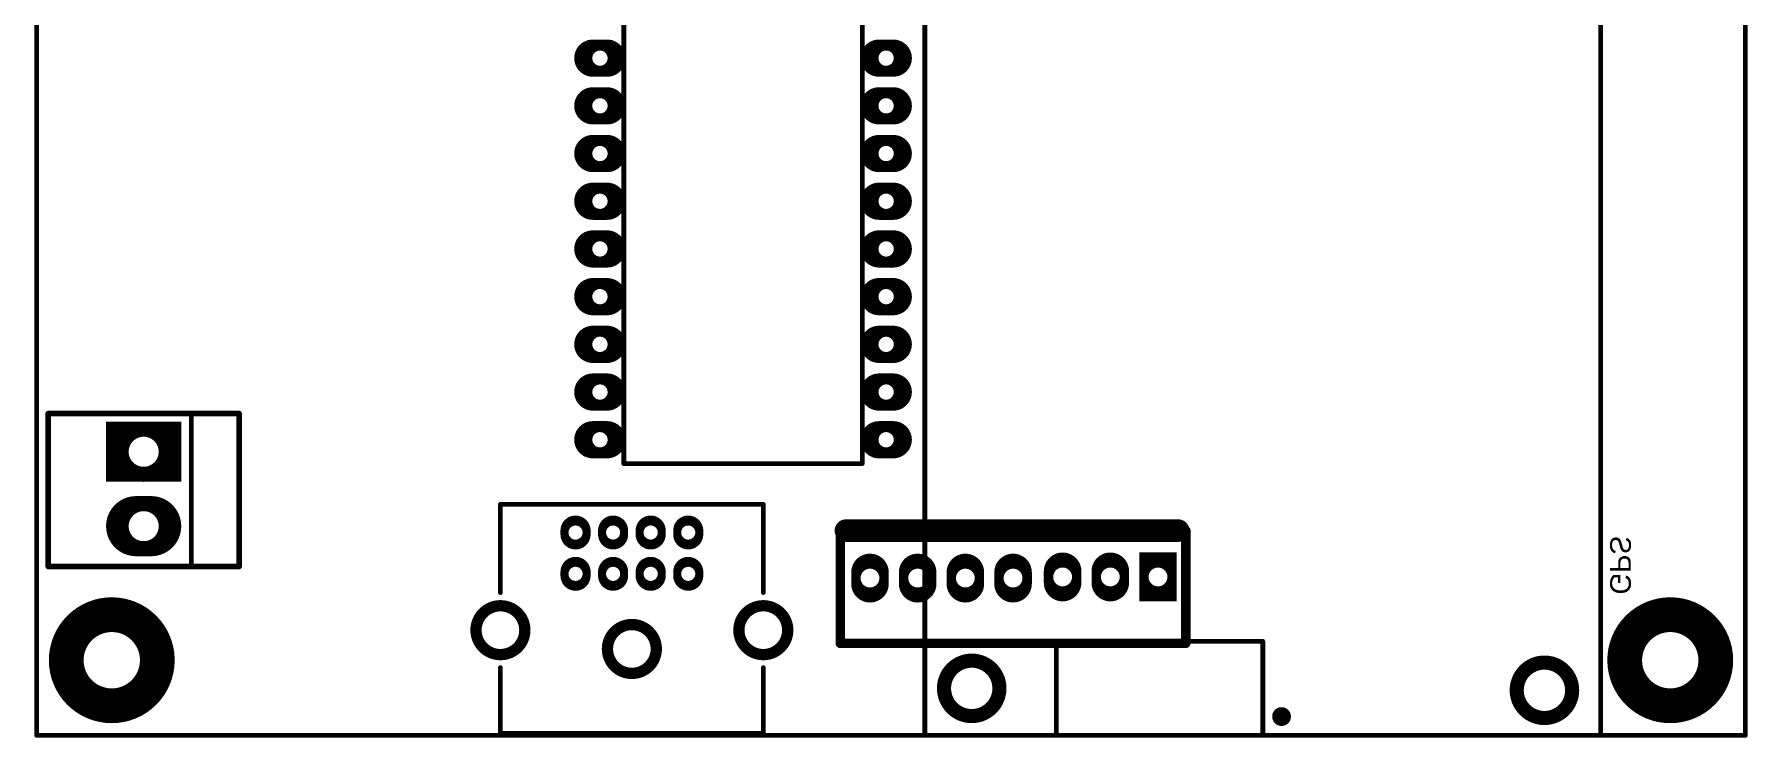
# Model space of a CAD drawing. Extents: x 19.7 to 23.29, y 14.25 to 18.12.
# Drawn here: x 19.696 to 23.288, y 14.255 to 15.73 of the extents above; entities that cross this region are included whole.
import ezdxf

# ---------------------------------------------------------------- set-up
doc = ezdxf.new("R2010")
doc.units = 0
doc.header["$MEASUREMENT"] = 0
for name, color, linetype in [('BOTTOMOVERLAY', 54, 'CONTINUOUS'), ('BOTTOMSOLDER', 6, 'CONTINUOUS'), ('KEEPOUTLAYER', 6, 'CONTINUOUS'), ('MULTILAYER', 9, 'CONTINUOUS'), ('TOPOVERLAY', 2, 'CONTINUOUS'), ('TOPSOLDER', 216, 'CONTINUOUS')]:
    doc.layers.add(name, color=color, linetype=linetype)

msp = doc.modelspace()

# ---------------------------------------------------------------- linework, layer by layer
at = {"layer": 'BOTTOMOVERLAY', "const_width": 0.01}
for points in [[(21.563, 14.2598), (21.563, 16.0709)], [(22.9803, 14.2598), (22.9803, 16.0709)], [(21.8386, 14.4567), (22.2717, 14.4567)], [(21.8386, 14.2598), (21.8386, 14.4567)], [(22.2717, 14.2598), (22.2717, 14.4567)], [(21.563, 14.2598), (22.9803, 14.2598)]]:
    msp.add_lwpolyline(points, dxfattribs=at)
at = {"layer": 'BOTTOMOVERLAY'}
for points, const_width in [([(21.8361, 14.4567, 1), (21.8411, 14.4567, 1)], 0.005), ([(21.8361, 14.4567, 1), (21.8411, 14.4567, 1)], 0.005), ([(22.2692, 14.4567, 1), (22.2742, 14.4567, 1)], 0.005), ([(22.2692, 14.4567, 1), (22.2742, 14.4567, 1)], 0.005), ([(22.3012, 14.2992, 1), (22.3209, 14.2992, 1)], 0.0197), ([(21.5605, 14.2598, 1), (21.5655, 14.2598, 1)], 0.005), ([(21.5605, 14.2598, 1), (21.5655, 14.2598, 1)], 0.005), ([(21.8361, 14.2598, 1), (21.8411, 14.2598, 1)], 0.005), ([(22.2692, 14.2598, 1), (22.2742, 14.2598, 1)], 0.005), ([(22.9778, 14.2598, 1), (22.9828, 14.2598, 1)], 0.005), ([(22.9778, 14.2598, 1), (22.9828, 14.2598, 1)], 0.005)]:
    msp.add_lwpolyline(points, format="xyb", close=True, dxfattribs=dict(at, const_width=const_width))
at = {"layer": 'BOTTOMSOLDER'}
for points, const_width in [([(20.8669, 15.652, -1), (20.8669, 15.707)], 0.023), ([(20.8969, 15.707, -1), (20.8969, 15.652)], 0.023), ([(21.4669, 15.652, -1), (21.4669, 15.707)], 0.023), ([(21.4969, 15.707, -1), (21.4969, 15.652)], 0.023), ([(20.8669, 15.552, -1), (20.8669, 15.607)], 0.023), ([(20.8969, 15.607, -1), (20.8969, 15.552)], 0.023), ([(21.4669, 15.552, -1), (21.4669, 15.607)], 0.023), ([(21.4969, 15.607, -1), (21.4969, 15.552)], 0.023), ([(20.8669, 15.452, -1), (20.8669, 15.507)], 0.023), ([(20.8969, 15.507, -1), (20.8969, 15.452)], 0.023), ([(21.4669, 15.452, -1), (21.4669, 15.507)], 0.023), ([(21.4969, 15.507, -1), (21.4969, 15.452)], 0.023), ([(20.8669, 15.352, -1), (20.8669, 15.407)], 0.023), ([(20.8969, 15.407, -1), (20.8969, 15.352)], 0.023), ([(21.4669, 15.352, -1), (21.4669, 15.407)], 0.023), ([(21.4969, 15.407, -1), (21.4969, 15.352)], 0.023), ([(20.8669, 15.252, -1), (20.8669, 15.307)], 0.023), ([(20.8969, 15.307, -1), (20.8969, 15.252)], 0.023), ([(21.4669, 15.252, -1), (21.4669, 15.307)], 0.023), ([(21.4969, 15.307, -1), (21.4969, 15.252)], 0.023), ([(20.8669, 15.152, -1), (20.8669, 15.207)], 0.023), ([(20.8969, 15.207, -1), (20.8969, 15.152)], 0.023), ([(21.4669, 15.152, -1), (21.4669, 15.207)], 0.023), ([(21.4969, 15.207, -1), (21.4969, 15.152)], 0.023), ([(20.8669, 15.052, -1), (20.8669, 15.107)], 0.023), ([(20.8969, 15.107, -1), (20.8969, 15.052)], 0.023), ([(21.4669, 15.052, -1), (21.4669, 15.107)], 0.023), ([(21.4969, 15.107, -1), (21.4969, 15.052)], 0.023), ([(20.8669, 14.952, -1), (20.8669, 15.007)], 0.023), ([(20.8969, 15.007, -1), (20.8969, 14.952)], 0.023), ([(21.4669, 14.952, -1), (21.4669, 15.007)], 0.023), ([(21.4969, 15.007, -1), (21.4969, 14.952)], 0.023), ([(20.8669, 14.852, -1), (20.8669, 14.907)], 0.023), ([(20.8969, 14.907, -1), (20.8969, 14.852)], 0.023), ([(21.4669, 14.852, -1), (21.4669, 14.907)], 0.023), ([(21.4969, 14.907, -1), (21.4969, 14.852)], 0.023), ([(19.9094, 14.6511, -1), (19.9094, 14.7456)], 0.0316), ([(19.9409, 14.7456, -1), (19.9409, 14.6511)], 0.0316), ([(20.8075, 14.689, -1), (20.8539, 14.689)], 0.0168), ([(20.8863, 14.689, -1), (20.9326, 14.689)], 0.0168), ([(20.965, 14.689, -1), (21.0114, 14.689)], 0.0168), ([(21.0438, 14.689, -1), (21.0901, 14.689)], 0.0168), ([(20.8539, 14.6811, -1), (20.8075, 14.6811)], 0.0168), ([(20.9326, 14.6811, -1), (20.8863, 14.6811)], 0.0168), ([(21.0114, 14.6811, -1), (20.965, 14.6811)], 0.0168), ([(21.0901, 14.6811, -1), (21.0438, 14.6811)], 0.0168), ([(20.8075, 14.6024, -1), (20.8539, 14.6024)], 0.0168), ([(20.8863, 14.6024, -1), (20.9326, 14.6024)], 0.0168), ([(20.965, 14.6024, -1), (21.0114, 14.6024)], 0.0168), ([(21.0438, 14.6024, -1), (21.0901, 14.6024)], 0.0168), ([(21.4185, 14.6013, -1), (21.4776, 14.6013)], 0.0197), ([(21.5185, 14.6013, -1), (21.5776, 14.6013)], 0.0197), ([(21.6185, 14.6013, -1), (21.6776, 14.6013)], 0.0197), ([(21.7185, 14.6013, -1), (21.7776, 14.6013)], 0.0197), ([(21.8224, 14.6037, -1), (21.8815, 14.6037)], 0.0197), ([(21.9224, 14.6037, -1), (21.9815, 14.6037)], 0.0197), ([(20.8539, 14.5945, -1), (20.8075, 14.5945)], 0.0168), ([(20.9326, 14.5945, -1), (20.8863, 14.5945)], 0.0168), ([(21.0114, 14.5945, -1), (20.965, 14.5945)], 0.0168), ([(21.0901, 14.5945, -1), (21.0438, 14.5945)], 0.0168), ([(21.4776, 14.5777, -1), (21.4185, 14.5777)], 0.0197), ([(21.5776, 14.5777, -1), (21.5185, 14.5777)], 0.0197), ([(21.6776, 14.5777, -1), (21.6185, 14.5777)], 0.0197), ([(21.7776, 14.5777, -1), (21.7185, 14.5777)], 0.0197), ([(21.8815, 14.5801, -1), (21.8224, 14.5801)], 0.0197), ([(21.9815, 14.5801, -1), (21.9224, 14.5801)], 0.0197)]:
    msp.add_lwpolyline(points, format="xyb", dxfattribs=dict(at, const_width=const_width))
for points, const_width in [([(20.8544, 15.6795, 1), (20.9094, 15.6795, 1)], 0.023), ([(21.4544, 15.6795, 1), (21.5094, 15.6795, 1)], 0.023), ([(20.8544, 15.5795, 1), (20.9094, 15.5795, 1)], 0.023), ([(21.4544, 15.5795, 1), (21.5094, 15.5795, 1)], 0.023), ([(20.8544, 15.4795, 1), (20.9094, 15.4795, 1)], 0.023), ([(21.4544, 15.4795, 1), (21.5094, 15.4795, 1)], 0.023), ([(20.8544, 15.3795, 1), (20.9094, 15.3795, 1)], 0.023), ([(21.4544, 15.3795, 1), (21.5094, 15.3795, 1)], 0.023), ([(20.8544, 15.2795, 1), (20.9094, 15.2795, 1)], 0.023), ([(21.4544, 15.2795, 1), (21.5094, 15.2795, 1)], 0.023), ([(20.8544, 15.1795, 1), (20.9094, 15.1795, 1)], 0.023), ([(21.4544, 15.1795, 1), (21.5094, 15.1795, 1)], 0.023), ([(20.8544, 15.0795, 1), (20.9094, 15.0795, 1)], 0.023), ([(21.4544, 15.0795, 1), (21.5094, 15.0795, 1)], 0.023), ([(20.8544, 14.9795, 1), (20.9094, 14.9795, 1)], 0.023), ([(21.4544, 14.9795, 1), (21.5094, 14.9795, 1)], 0.023), ([(19.8779, 14.8543, 1), (19.9725, 14.8543, 1)], 0.0316), ([(20.8544, 14.8795, 1), (20.9094, 14.8795, 1)], 0.023), ([(21.4544, 14.8795, 1), (21.5094, 14.8795, 1)], 0.023), ([(19.8779, 14.6983, 1), (19.9725, 14.6983, 1)], 0.0316), ([(20.8075, 14.685, 1), (20.8539, 14.685, 1)], 0.0168), ([(20.8863, 14.685, 1), (20.9326, 14.685, 1)], 0.0168), ([(20.965, 14.685, 1), (21.0114, 14.685, 1)], 0.0168), ([(21.0438, 14.685, 1), (21.0901, 14.685, 1)], 0.0168), ([(20.8075, 14.5984, 1), (20.8539, 14.5984, 1)], 0.0168), ([(20.8863, 14.5984, 1), (20.9326, 14.5984, 1)], 0.0168), ([(20.965, 14.5984, 1), (21.0114, 14.5984, 1)], 0.0168), ([(21.0438, 14.5984, 1), (21.0901, 14.5984, 1)], 0.0168), ([(21.4185, 14.5895, 1), (21.4776, 14.5895, 1)], 0.0197), ([(21.5185, 14.5895, 1), (21.5776, 14.5895, 1)], 0.0197), ([(21.6185, 14.5895, 1), (21.6776, 14.5895, 1)], 0.0197), ([(21.7185, 14.5895, 1), (21.7776, 14.5895, 1)], 0.0197), ([(21.8224, 14.5919, 1), (21.8815, 14.5919, 1)], 0.0197), ([(21.9224, 14.5919, 1), (21.9815, 14.5919, 1)], 0.0197), ([(22.0224, 14.5919, 1), (22.0815, 14.5919, 1)], 0.0197), ([(19.7628, 14.4173, 1), (19.9538, 14.4173, 1)], 0.0729), ([(20.622, 14.4803, 1), (20.7244, 14.4803, 1)], 0.0237), ([(21.1732, 14.4803, 1), (21.2756, 14.4803, 1)], 0.0237), ([(23.0305, 14.4173, 1), (23.2215, 14.4173, 1)], 0.0729), ([(20.8976, 14.4409, 1), (21, 14.4409, 1)], 0.0237), ([(21.6033, 14.3583, 1), (21.7195, 14.3583, 1)], 0.0296), ([(22.8041, 14.3543, 1), (22.9203, 14.3543, 1)], 0.0296)]:
    msp.add_lwpolyline(points, format="xyb", close=True, dxfattribs=dict(at, const_width=const_width))
for points, const_width in [([(20.8669, 15.707), (20.8969, 15.707)], 0.023), ([(21.4669, 15.707), (21.4969, 15.707)], 0.023), ([(20.8669, 15.652), (20.8969, 15.652)], 0.023), ([(21.4669, 15.652), (21.4969, 15.652)], 0.023), ([(20.8669, 15.607), (20.8969, 15.607)], 0.023), ([(21.4669, 15.607), (21.4969, 15.607)], 0.023), ([(20.8669, 15.552), (20.8969, 15.552)], 0.023), ([(21.4669, 15.552), (21.4969, 15.552)], 0.023), ([(20.8669, 15.507), (20.8969, 15.507)], 0.023), ([(21.4669, 15.507), (21.4969, 15.507)], 0.023), ([(20.8669, 15.452), (20.8969, 15.452)], 0.023), ([(21.4669, 15.452), (21.4969, 15.452)], 0.023), ([(20.8669, 15.407), (20.8969, 15.407)], 0.023), ([(21.4669, 15.407), (21.4969, 15.407)], 0.023), ([(20.8669, 15.352), (20.8969, 15.352)], 0.023), ([(21.4669, 15.352), (21.4969, 15.352)], 0.023), ([(20.8669, 15.307), (20.8969, 15.307)], 0.023), ([(21.4669, 15.307), (21.4969, 15.307)], 0.023), ([(20.8669, 15.252), (20.8969, 15.252)], 0.023), ([(21.4669, 15.252), (21.4969, 15.252)], 0.023), ([(20.8669, 15.207), (20.8969, 15.207)], 0.023), ([(21.4669, 15.207), (21.4969, 15.207)], 0.023), ([(20.8669, 15.152), (20.8969, 15.152)], 0.023), ([(21.4669, 15.152), (21.4969, 15.152)], 0.023), ([(20.8669, 15.107), (20.8969, 15.107)], 0.023), ([(21.4669, 15.107), (21.4969, 15.107)], 0.023), ([(20.8669, 15.052), (20.8969, 15.052)], 0.023), ([(21.4669, 15.052), (21.4969, 15.052)], 0.023), ([(20.8669, 15.007), (20.8969, 15.007)], 0.023), ([(21.4669, 15.007), (21.4969, 15.007)], 0.023), ([(20.8669, 14.952), (20.8969, 14.952)], 0.023), ([(21.4669, 14.952), (21.4969, 14.952)], 0.023), ([(20.004, 14.9016), (19.8464, 14.9016)], 0.0316), ([(19.87, 14.9174), (19.87, 14.7913)], 0.0473), ([(19.9803, 14.9174), (19.9803, 14.7913)], 0.0473), ([(20.8669, 14.907), (20.8969, 14.907)], 0.023), ([(21.4669, 14.907), (21.4969, 14.907)], 0.023), ([(20.8669, 14.852), (20.8969, 14.852)], 0.023), ([(21.4669, 14.852), (21.4969, 14.852)], 0.023), ([(20.004, 14.8071), (19.8464, 14.8071)], 0.0316), ([(19.9094, 14.7456), (19.9409, 14.7456)], 0.0316), ([(20.8075, 14.6811), (20.8075, 14.689)], 0.0168), ([(20.8539, 14.6811), (20.8539, 14.689)], 0.0168), ([(20.8863, 14.6811), (20.8863, 14.689)], 0.0168), ([(20.9326, 14.6811), (20.9326, 14.689)], 0.0168), ([(20.965, 14.6811), (20.965, 14.689)], 0.0168), ([(21.0114, 14.6811), (21.0114, 14.689)], 0.0168), ([(21.0438, 14.6811), (21.0438, 14.689)], 0.0168), ([(21.0901, 14.6811), (21.0901, 14.689)], 0.0168), ([(19.9094, 14.6511), (19.9409, 14.6511)], 0.0316), ([(22.0125, 14.6274), (22.0914, 14.6274)], 0.0316), ([(22.0224, 14.6432), (22.0224, 14.5407)], 0.0197), ([(22.0815, 14.6432), (22.0815, 14.5407)], 0.0197), ([(20.8075, 14.5945), (20.8075, 14.6024)], 0.0168), ([(20.8539, 14.5945), (20.8539, 14.6024)], 0.0168), ([(20.8863, 14.5945), (20.8863, 14.6024)], 0.0168), ([(20.9326, 14.5945), (20.9326, 14.6024)], 0.0168), ([(20.965, 14.5945), (20.965, 14.6024)], 0.0168), ([(21.0114, 14.5945), (21.0114, 14.6024)], 0.0168), ([(21.0438, 14.5945), (21.0438, 14.6024)], 0.0168), ([(21.0901, 14.5945), (21.0901, 14.6024)], 0.0168), ([(21.4185, 14.5777), (21.4185, 14.6013)], 0.0197), ([(21.4776, 14.5777), (21.4776, 14.6013)], 0.0197), ([(21.5185, 14.5777), (21.5185, 14.6013)], 0.0197), ([(21.5776, 14.5777), (21.5776, 14.6013)], 0.0197), ([(21.6185, 14.5777), (21.6185, 14.6013)], 0.0197), ([(21.6776, 14.5777), (21.6776, 14.6013)], 0.0197), ([(21.7185, 14.5777), (21.7185, 14.6013)], 0.0197), ([(21.7776, 14.5777), (21.7776, 14.6013)], 0.0197), ([(21.8224, 14.5801), (21.8224, 14.6037)], 0.0197), ([(21.8815, 14.5801), (21.8815, 14.6037)], 0.0197), ([(21.9224, 14.5801), (21.9224, 14.6037)], 0.0197), ([(21.9815, 14.5801), (21.9815, 14.6037)], 0.0197), ([(22.0125, 14.5565), (22.0914, 14.5565)], 0.0316)]:
    msp.add_lwpolyline(points, dxfattribs=dict(at, const_width=const_width))
at = {"layer": 'KEEPOUTLAYER', "const_width": 0.01}
for points in [[(19.7008, 14.2598), (19.7008, 18.1181)], [(23.2835, 14.2598), (23.2835, 18.1181)], [(19.7008, 14.2598), (23.2835, 14.2598)]]:
    msp.add_lwpolyline(points, dxfattribs=at)
at = {"layer": 'KEEPOUTLAYER', "const_width": 0.005}
for points in [[(19.6983, 14.2598, 1), (19.7033, 14.2598, 1)], [(19.6983, 14.2598, 1), (19.7033, 14.2598, 1)], [(23.281, 14.2598, 1), (23.286, 14.2598, 1)], [(23.281, 14.2598, 1), (23.286, 14.2598, 1)]]:
    msp.add_lwpolyline(points, format="xyb", close=True, dxfattribs=at)
at = {"layer": 'MULTILAYER'}
for points, const_width in [([(20.8669, 15.654, -1), (20.8669, 15.705)], 0.019), ([(20.8969, 15.705, -1), (20.8969, 15.654)], 0.019), ([(21.4669, 15.654, -1), (21.4669, 15.705)], 0.019), ([(21.4969, 15.705, -1), (21.4969, 15.654)], 0.019), ([(20.8669, 15.554, -1), (20.8669, 15.605)], 0.019), ([(20.8969, 15.605, -1), (20.8969, 15.554)], 0.019), ([(21.4669, 15.554, -1), (21.4669, 15.605)], 0.019), ([(21.4969, 15.605, -1), (21.4969, 15.554)], 0.019), ([(20.8669, 15.454, -1), (20.8669, 15.505)], 0.019), ([(20.8969, 15.505, -1), (20.8969, 15.454)], 0.019), ([(21.4669, 15.454, -1), (21.4669, 15.505)], 0.019), ([(21.4969, 15.505, -1), (21.4969, 15.454)], 0.019), ([(20.8669, 15.354, -1), (20.8669, 15.405)], 0.019), ([(20.8969, 15.405, -1), (20.8969, 15.354)], 0.019), ([(21.4669, 15.354, -1), (21.4669, 15.405)], 0.019), ([(21.4969, 15.405, -1), (21.4969, 15.354)], 0.019), ([(20.8669, 15.254, -1), (20.8669, 15.305)], 0.019), ([(20.8969, 15.305, -1), (20.8969, 15.254)], 0.019), ([(21.4669, 15.254, -1), (21.4669, 15.305)], 0.019), ([(21.4969, 15.305, -1), (21.4969, 15.254)], 0.019), ([(20.8669, 15.154, -1), (20.8669, 15.205)], 0.019), ([(20.8969, 15.205, -1), (20.8969, 15.154)], 0.019), ([(21.4669, 15.154, -1), (21.4669, 15.205)], 0.019), ([(21.4969, 15.205, -1), (21.4969, 15.154)], 0.019), ([(20.8669, 15.054, -1), (20.8669, 15.105)], 0.019), ([(20.8969, 15.105, -1), (20.8969, 15.054)], 0.019), ([(21.4669, 15.054, -1), (21.4669, 15.105)], 0.019), ([(21.4969, 15.105, -1), (21.4969, 15.054)], 0.019), ([(20.8669, 14.954, -1), (20.8669, 15.005)], 0.019), ([(20.8969, 15.005, -1), (20.8969, 14.954)], 0.019), ([(21.4669, 14.954, -1), (21.4669, 15.005)], 0.019), ([(21.4969, 15.005, -1), (21.4969, 14.954)], 0.019), ([(20.8669, 14.854, -1), (20.8669, 14.905)], 0.019), ([(20.8969, 14.905, -1), (20.8969, 14.854)], 0.019), ([(21.4669, 14.854, -1), (21.4669, 14.905)], 0.019), ([(21.4969, 14.905, -1), (21.4969, 14.854)], 0.019), ([(19.9094, 14.6531, -1), (19.9094, 14.7436)], 0.0276), ([(19.9409, 14.7436, -1), (19.9409, 14.6531)], 0.0276), ([(20.8095, 14.689, -1), (20.8519, 14.689)], 0.0128), ([(20.8883, 14.689, -1), (20.9306, 14.689)], 0.0128), ([(20.967, 14.689, -1), (21.0094, 14.689)], 0.0128), ([(21.0458, 14.689, -1), (21.0881, 14.689)], 0.0128), ([(20.8519, 14.6811, -1), (20.8095, 14.6811)], 0.0128), ([(20.9306, 14.6811, -1), (20.8883, 14.6811)], 0.0128), ([(21.0094, 14.6811, -1), (20.967, 14.6811)], 0.0128), ([(21.0881, 14.6811, -1), (21.0458, 14.6811)], 0.0128), ([(20.8095, 14.6024, -1), (20.8519, 14.6024)], 0.0128), ([(20.8883, 14.6024, -1), (20.9306, 14.6024)], 0.0128), ([(20.967, 14.6024, -1), (21.0094, 14.6024)], 0.0128), ([(21.0458, 14.6024, -1), (21.0881, 14.6024)], 0.0128), ([(21.4205, 14.6013, -1), (21.4756, 14.6013)], 0.0157), ([(21.5205, 14.6013, -1), (21.5756, 14.6013)], 0.0157), ([(21.6205, 14.6013, -1), (21.6756, 14.6013)], 0.0157), ([(21.7205, 14.6013, -1), (21.7756, 14.6013)], 0.0157), ([(21.8244, 14.6037, -1), (21.8795, 14.6037)], 0.0157), ([(21.9244, 14.6037, -1), (21.9795, 14.6037)], 0.0157), ([(20.8519, 14.5945, -1), (20.8095, 14.5945)], 0.0128), ([(20.9306, 14.5945, -1), (20.8883, 14.5945)], 0.0128), ([(21.0094, 14.5945, -1), (20.967, 14.5945)], 0.0128), ([(21.0881, 14.5945, -1), (21.0458, 14.5945)], 0.0128), ([(21.8795, 14.5801, -1), (21.8244, 14.5801)], 0.0157), ([(21.9795, 14.5801, -1), (21.9244, 14.5801)], 0.0157), ([(21.4756, 14.5777, -1), (21.4205, 14.5777)], 0.0157), ([(21.5756, 14.5777, -1), (21.5205, 14.5777)], 0.0157), ([(21.6756, 14.5777, -1), (21.6205, 14.5777)], 0.0157), ([(21.7756, 14.5777, -1), (21.7205, 14.5777)], 0.0157)]:
    msp.add_lwpolyline(points, format="xyb", dxfattribs=dict(at, const_width=const_width))
for points, const_width in [([(20.8564, 15.6795, 1), (20.9074, 15.6795, 1)], 0.019), ([(21.4564, 15.6795, 1), (21.5074, 15.6795, 1)], 0.019), ([(20.8564, 15.5795, 1), (20.9074, 15.5795, 1)], 0.019), ([(21.4564, 15.5795, 1), (21.5074, 15.5795, 1)], 0.019), ([(20.8564, 15.4795, 1), (20.9074, 15.4795, 1)], 0.019), ([(21.4564, 15.4795, 1), (21.5074, 15.4795, 1)], 0.019), ([(20.8564, 15.3795, 1), (20.9074, 15.3795, 1)], 0.019), ([(21.4564, 15.3795, 1), (21.5074, 15.3795, 1)], 0.019), ([(20.8564, 15.2795, 1), (20.9074, 15.2795, 1)], 0.019), ([(21.4564, 15.2795, 1), (21.5074, 15.2795, 1)], 0.019), ([(20.8564, 15.1795, 1), (20.9074, 15.1795, 1)], 0.019), ([(21.4564, 15.1795, 1), (21.5074, 15.1795, 1)], 0.019), ([(20.8564, 15.0795, 1), (20.9074, 15.0795, 1)], 0.019), ([(21.4564, 15.0795, 1), (21.5074, 15.0795, 1)], 0.019), ([(20.8564, 14.9795, 1), (20.9074, 14.9795, 1)], 0.019), ([(21.4564, 14.9795, 1), (21.5074, 14.9795, 1)], 0.019), ([(19.8799, 14.8543, 1), (19.9705, 14.8543, 1)], 0.0276), ([(20.8564, 14.8795, 1), (20.9074, 14.8795, 1)], 0.019), ([(21.4564, 14.8795, 1), (21.5074, 14.8795, 1)], 0.019), ([(19.8799, 14.6983, 1), (19.9705, 14.6983, 1)], 0.0276), ([(20.8095, 14.685, 1), (20.8519, 14.685, 1)], 0.0128), ([(20.8883, 14.685, 1), (20.9306, 14.685, 1)], 0.0128), ([(20.967, 14.685, 1), (21.0094, 14.685, 1)], 0.0128), ([(21.0458, 14.685, 1), (21.0881, 14.685, 1)], 0.0128), ([(20.8095, 14.5984, 1), (20.8519, 14.5984, 1)], 0.0128), ([(20.8883, 14.5984, 1), (20.9306, 14.5984, 1)], 0.0128), ([(20.967, 14.5984, 1), (21.0094, 14.5984, 1)], 0.0128), ([(21.0458, 14.5984, 1), (21.0881, 14.5984, 1)], 0.0128), ([(21.4205, 14.5895, 1), (21.4756, 14.5895, 1)], 0.0157), ([(21.5205, 14.5895, 1), (21.5756, 14.5895, 1)], 0.0157), ([(21.6205, 14.5895, 1), (21.6756, 14.5895, 1)], 0.0157), ([(21.7205, 14.5895, 1), (21.7756, 14.5895, 1)], 0.0157), ([(21.8244, 14.5919, 1), (21.8795, 14.5919, 1)], 0.0157), ([(21.9244, 14.5919, 1), (21.9795, 14.5919, 1)], 0.0157), ([(22.0244, 14.5919, 1), (22.0795, 14.5919, 1)], 0.0157), ([(19.7648, 14.4173, 1), (19.9518, 14.4173, 1)], 0.0689), ([(20.624, 14.4803, 1), (20.7224, 14.4803, 1)], 0.0197), ([(21.1752, 14.4803, 1), (21.2736, 14.4803, 1)], 0.0197), ([(23.0325, 14.4173, 1), (23.2195, 14.4173, 1)], 0.0689), ([(20.8996, 14.4409, 1), (20.998, 14.4409, 1)], 0.0197), ([(21.6053, 14.3583, 1), (21.7175, 14.3583, 1)], 0.0256), ([(22.8061, 14.3543, 1), (22.9183, 14.3543, 1)], 0.0256)]:
    msp.add_lwpolyline(points, format="xyb", close=True, dxfattribs=dict(at, const_width=const_width))
for points, const_width in [([(20.8669, 15.705), (20.8969, 15.705)], 0.019), ([(21.4669, 15.705), (21.4969, 15.705)], 0.019), ([(20.8669, 15.654), (20.8969, 15.654)], 0.019), ([(21.4669, 15.654), (21.4969, 15.654)], 0.019), ([(20.8669, 15.605), (20.8969, 15.605)], 0.019), ([(21.4669, 15.605), (21.4969, 15.605)], 0.019), ([(20.8669, 15.554), (20.8969, 15.554)], 0.019), ([(21.4669, 15.554), (21.4969, 15.554)], 0.019), ([(20.8669, 15.505), (20.8969, 15.505)], 0.019), ([(21.4669, 15.505), (21.4969, 15.505)], 0.019), ([(20.8669, 15.454), (20.8969, 15.454)], 0.019), ([(21.4669, 15.454), (21.4969, 15.454)], 0.019), ([(20.8669, 15.405), (20.8969, 15.405)], 0.019), ([(21.4669, 15.405), (21.4969, 15.405)], 0.019), ([(20.8669, 15.354), (20.8969, 15.354)], 0.019), ([(21.4669, 15.354), (21.4969, 15.354)], 0.019), ([(20.8669, 15.305), (20.8969, 15.305)], 0.019), ([(21.4669, 15.305), (21.4969, 15.305)], 0.019), ([(20.8669, 15.254), (20.8969, 15.254)], 0.019), ([(21.4669, 15.254), (21.4969, 15.254)], 0.019), ([(20.8669, 15.205), (20.8969, 15.205)], 0.019), ([(21.4669, 15.205), (21.4969, 15.205)], 0.019), ([(20.8669, 15.154), (20.8969, 15.154)], 0.019), ([(21.4669, 15.154), (21.4969, 15.154)], 0.019), ([(20.8669, 15.105), (20.8969, 15.105)], 0.019), ([(21.4669, 15.105), (21.4969, 15.105)], 0.019), ([(20.8669, 15.054), (20.8969, 15.054)], 0.019), ([(21.4669, 15.054), (21.4969, 15.054)], 0.019), ([(20.8669, 15.005), (20.8969, 15.005)], 0.019), ([(21.4669, 15.005), (21.4969, 15.005)], 0.019), ([(20.8669, 14.954), (20.8969, 14.954)], 0.019), ([(21.4669, 14.954), (21.4969, 14.954)], 0.019), ([(20, 14.8996), (19.8504, 14.8996)], 0.0276), ([(19.872, 14.9134), (19.872, 14.7953)], 0.0433), ([(19.9783, 14.9134), (19.9783, 14.7953)], 0.0433), ([(20.8669, 14.905), (20.8969, 14.905)], 0.019), ([(21.4669, 14.905), (21.4969, 14.905)], 0.019), ([(20.8669, 14.854), (20.8969, 14.854)], 0.019), ([(21.4669, 14.854), (21.4969, 14.854)], 0.019), ([(20, 14.8091), (19.8504, 14.8091)], 0.0276), ([(19.9094, 14.7436), (19.9409, 14.7436)], 0.0276), ([(20.8095, 14.6811), (20.8095, 14.689)], 0.0128), ([(20.8519, 14.6811), (20.8519, 14.689)], 0.0128), ([(20.8883, 14.6811), (20.8883, 14.689)], 0.0128), ([(20.9306, 14.6811), (20.9306, 14.689)], 0.0128), ([(20.967, 14.6811), (20.967, 14.689)], 0.0128), ([(21.0094, 14.6811), (21.0094, 14.689)], 0.0128), ([(21.0458, 14.6811), (21.0458, 14.689)], 0.0128), ([(21.0881, 14.6811), (21.0881, 14.689)], 0.0128), ([(19.9094, 14.6531), (19.9409, 14.6531)], 0.0276), ([(22.0165, 14.6254), (22.0874, 14.6254)], 0.0276), ([(22.0244, 14.6392), (22.0244, 14.5447)], 0.0157), ([(22.0795, 14.6392), (22.0795, 14.5447)], 0.0157), ([(20.8095, 14.5945), (20.8095, 14.6024)], 0.0128), ([(20.8519, 14.5945), (20.8519, 14.6024)], 0.0128), ([(20.8883, 14.5945), (20.8883, 14.6024)], 0.0128), ([(20.9306, 14.5945), (20.9306, 14.6024)], 0.0128), ([(20.967, 14.5945), (20.967, 14.6024)], 0.0128), ([(21.0094, 14.5945), (21.0094, 14.6024)], 0.0128), ([(21.0458, 14.5945), (21.0458, 14.6024)], 0.0128), ([(21.0881, 14.5945), (21.0881, 14.6024)], 0.0128), ([(21.4205, 14.5777), (21.4205, 14.6013)], 0.0157), ([(21.4756, 14.5777), (21.4756, 14.6013)], 0.0157), ([(21.5205, 14.5777), (21.5205, 14.6013)], 0.0157), ([(21.5756, 14.5777), (21.5756, 14.6013)], 0.0157), ([(21.6205, 14.5777), (21.6205, 14.6013)], 0.0157), ([(21.6756, 14.5777), (21.6756, 14.6013)], 0.0157), ([(21.7205, 14.5777), (21.7205, 14.6013)], 0.0157), ([(21.7756, 14.5777), (21.7756, 14.6013)], 0.0157), ([(21.8244, 14.5801), (21.8244, 14.6037)], 0.0157), ([(21.8795, 14.5801), (21.8795, 14.6037)], 0.0157), ([(21.9244, 14.5801), (21.9244, 14.6037)], 0.0157), ([(21.9795, 14.5801), (21.9795, 14.6037)], 0.0157), ([(22.0165, 14.5585), (22.0874, 14.5585)], 0.0276)]:
    msp.add_lwpolyline(points, dxfattribs=dict(at, const_width=const_width))
at = {"layer": 'TOPOVERLAY'}
for points, const_width in [([(20.9319, 14.8295), (20.9319, 16.8295)], 0.01), ([(21.4319, 14.8295), (21.4319, 16.8295)], 0.01), ([(19.7252, 14.6139), (19.7252, 14.9343)], 0.012), ([(19.7252, 14.9343), (20.1252, 14.9343)], 0.012), ([(20.0252, 14.6139), (20.0252, 14.9343)], 0.01), ([(20.1252, 14.6139), (20.1252, 14.9343)], 0.012), ([(20.9319, 14.8295), (21.4319, 14.8295)], 0.01), ([(20.6732, 14.5591), (20.6732, 14.7441)], 0.01), ([(20.6732, 14.7441), (20.7559, 14.7441)], 0.01), ([(20.7126, 14.7441), (21.2244, 14.7441)], 0.01), ([(21.2244, 14.5591), (21.2244, 14.7441)], 0.01), ([(21.3976, 14.689), (22.0945, 14.689)], 0.0472), ([(21.3858, 14.4528), (21.3858, 14.6895)], 0.02), ([(22.1102, 14.4528), (22.1102, 14.689)], 0.02), ([(19.7252, 14.6139), (20.1252, 14.6139)], 0.012), ([(21.3858, 14.4528), (22.1102, 14.4528)], 0.02), ([(20.6732, 14.2638), (20.6732, 14.4016)], 0.01), ([(21.2244, 14.2638), (21.2244, 14.4016)], 0.01), ([(20.6732, 14.2638), (21.2244, 14.2638)], 0.01)]:
    msp.add_lwpolyline(points, dxfattribs=dict(at, const_width=const_width))
for points, const_width in [([(19.7222, 14.9343, 1), (19.7282, 14.9343, 1)], 0.006), ([(19.7222, 14.9343, 1), (19.7282, 14.9343, 1)], 0.006), ([(20.0227, 14.9343, 1), (20.0277, 14.9343, 1)], 0.005), ([(20.1222, 14.9343, 1), (20.1282, 14.9343, 1)], 0.006), ([(20.1222, 14.9343, 1), (20.1282, 14.9343, 1)], 0.006), ([(20.9294, 14.8295, 1), (20.9344, 14.8295, 1)], 0.005), ([(20.9294, 14.8295, 1), (20.9344, 14.8295, 1)], 0.005), ([(21.4294, 14.8295, 1), (21.4344, 14.8295, 1)], 0.005), ([(21.4294, 14.8295, 1), (21.4344, 14.8295, 1)], 0.005), ([(20.6707, 14.7441, 1), (20.6757, 14.7441, 1)], 0.005), ([(20.6707, 14.7441, 1), (20.6757, 14.7441, 1)], 0.005), ([(20.7101, 14.7441, 1), (20.7151, 14.7441, 1)], 0.005), ([(20.7534, 14.7441, 1), (20.7584, 14.7441, 1)], 0.005), ([(21.2219, 14.7441, 1), (21.2269, 14.7441, 1)], 0.005), ([(21.2219, 14.7441, 1), (21.2269, 14.7441, 1)], 0.005), ([(21.3858, 14.689, 1), (21.4094, 14.689, 1)], 0.0236), ([(21.3808, 14.6895, 1), (21.3908, 14.6895, 1)], 0.01), ([(22.0827, 14.689, 1), (22.1063, 14.689, 1)], 0.0236), ([(22.1052, 14.689, 1), (22.1152, 14.689, 1)], 0.01), ([(19.7222, 14.6139, 1), (19.7282, 14.6139, 1)], 0.006), ([(19.7222, 14.6139, 1), (19.7282, 14.6139, 1)], 0.006), ([(20.0227, 14.6139, 1), (20.0277, 14.6139, 1)], 0.005), ([(20.1222, 14.6139, 1), (20.1282, 14.6139, 1)], 0.006), ([(20.1222, 14.6139, 1), (20.1282, 14.6139, 1)], 0.006), ([(20.6707, 14.5591, 1), (20.6757, 14.5591, 1)], 0.005), ([(21.2219, 14.5591, 1), (21.2269, 14.5591, 1)], 0.005), ([(21.3808, 14.4528, 1), (21.3908, 14.4528, 1)], 0.01), ([(21.3808, 14.4528, 1), (21.3908, 14.4528, 1)], 0.01), ([(22.1052, 14.4528, 1), (22.1152, 14.4528, 1)], 0.01), ([(22.1052, 14.4528, 1), (22.1152, 14.4528, 1)], 0.01), ([(20.6707, 14.4016, 1), (20.6757, 14.4016, 1)], 0.005), ([(21.2219, 14.4016, 1), (21.2269, 14.4016, 1)], 0.005), ([(20.6707, 14.2638, 1), (20.6757, 14.2638, 1)], 0.005), ([(20.6707, 14.2638, 1), (20.6757, 14.2638, 1)], 0.005), ([(21.2219, 14.2638, 1), (21.2269, 14.2638, 1)], 0.005), ([(21.2219, 14.2638, 1), (21.2269, 14.2638, 1)], 0.005)]:
    msp.add_lwpolyline(points, format="xyb", close=True, dxfattribs=dict(at, const_width=const_width))
at = {"layer": 'TOPSOLDER'}
for points, const_width in [([(20.8669, 15.652, -1), (20.8669, 15.707)], 0.023), ([(20.8969, 15.707, -1), (20.8969, 15.652)], 0.023), ([(21.4669, 15.652, -1), (21.4669, 15.707)], 0.023), ([(21.4969, 15.707, -1), (21.4969, 15.652)], 0.023), ([(20.8669, 15.552, -1), (20.8669, 15.607)], 0.023), ([(20.8969, 15.607, -1), (20.8969, 15.552)], 0.023), ([(21.4669, 15.552, -1), (21.4669, 15.607)], 0.023), ([(21.4969, 15.607, -1), (21.4969, 15.552)], 0.023), ([(20.8669, 15.452, -1), (20.8669, 15.507)], 0.023), ([(20.8969, 15.507, -1), (20.8969, 15.452)], 0.023), ([(21.4669, 15.452, -1), (21.4669, 15.507)], 0.023), ([(21.4969, 15.507, -1), (21.4969, 15.452)], 0.023), ([(20.8669, 15.352, -1), (20.8669, 15.407)], 0.023), ([(20.8969, 15.407, -1), (20.8969, 15.352)], 0.023), ([(21.4669, 15.352, -1), (21.4669, 15.407)], 0.023), ([(21.4969, 15.407, -1), (21.4969, 15.352)], 0.023), ([(20.8669, 15.252, -1), (20.8669, 15.307)], 0.023), ([(20.8969, 15.307, -1), (20.8969, 15.252)], 0.023), ([(21.4669, 15.252, -1), (21.4669, 15.307)], 0.023), ([(21.4969, 15.307, -1), (21.4969, 15.252)], 0.023), ([(20.8669, 15.152, -1), (20.8669, 15.207)], 0.023), ([(20.8969, 15.207, -1), (20.8969, 15.152)], 0.023), ([(21.4669, 15.152, -1), (21.4669, 15.207)], 0.023), ([(21.4969, 15.207, -1), (21.4969, 15.152)], 0.023), ([(20.8669, 15.052, -1), (20.8669, 15.107)], 0.023), ([(20.8969, 15.107, -1), (20.8969, 15.052)], 0.023), ([(21.4669, 15.052, -1), (21.4669, 15.107)], 0.023), ([(21.4969, 15.107, -1), (21.4969, 15.052)], 0.023), ([(20.8669, 14.952, -1), (20.8669, 15.007)], 0.023), ([(20.8969, 15.007, -1), (20.8969, 14.952)], 0.023), ([(21.4669, 14.952, -1), (21.4669, 15.007)], 0.023), ([(21.4969, 15.007, -1), (21.4969, 14.952)], 0.023), ([(20.8669, 14.852, -1), (20.8669, 14.907)], 0.023), ([(20.8969, 14.907, -1), (20.8969, 14.852)], 0.023), ([(21.4669, 14.852, -1), (21.4669, 14.907)], 0.023), ([(21.4969, 14.907, -1), (21.4969, 14.852)], 0.023), ([(19.9094, 14.6511, -1), (19.9094, 14.7456)], 0.0316), ([(19.9409, 14.7456, -1), (19.9409, 14.6511)], 0.0316), ([(20.8075, 14.689, -1), (20.8539, 14.689)], 0.0168), ([(20.8863, 14.689, -1), (20.9326, 14.689)], 0.0168), ([(20.965, 14.689, -1), (21.0114, 14.689)], 0.0168), ([(21.0438, 14.689, -1), (21.0901, 14.689)], 0.0168), ([(20.8539, 14.6811, -1), (20.8075, 14.6811)], 0.0168), ([(20.9326, 14.6811, -1), (20.8863, 14.6811)], 0.0168), ([(21.0114, 14.6811, -1), (20.965, 14.6811)], 0.0168), ([(21.0901, 14.6811, -1), (21.0438, 14.6811)], 0.0168), ([(20.8075, 14.6024, -1), (20.8539, 14.6024)], 0.0168), ([(20.8863, 14.6024, -1), (20.9326, 14.6024)], 0.0168), ([(20.965, 14.6024, -1), (21.0114, 14.6024)], 0.0168), ([(21.0438, 14.6024, -1), (21.0901, 14.6024)], 0.0168), ([(21.4185, 14.6013, -1), (21.4776, 14.6013)], 0.0197), ([(21.5185, 14.6013, -1), (21.5776, 14.6013)], 0.0197), ([(21.6185, 14.6013, -1), (21.6776, 14.6013)], 0.0197), ([(21.7185, 14.6013, -1), (21.7776, 14.6013)], 0.0197), ([(21.8224, 14.6037, -1), (21.8815, 14.6037)], 0.0197), ([(21.9224, 14.6037, -1), (21.9815, 14.6037)], 0.0197), ([(20.8539, 14.5945, -1), (20.8075, 14.5945)], 0.0168), ([(20.9326, 14.5945, -1), (20.8863, 14.5945)], 0.0168), ([(21.0114, 14.5945, -1), (20.965, 14.5945)], 0.0168), ([(21.0901, 14.5945, -1), (21.0438, 14.5945)], 0.0168), ([(21.4776, 14.5777, -1), (21.4185, 14.5777)], 0.0197), ([(21.5776, 14.5777, -1), (21.5185, 14.5777)], 0.0197), ([(21.6776, 14.5777, -1), (21.6185, 14.5777)], 0.0197), ([(21.7776, 14.5777, -1), (21.7185, 14.5777)], 0.0197), ([(21.8815, 14.5801, -1), (21.8224, 14.5801)], 0.0197), ([(21.9815, 14.5801, -1), (21.9224, 14.5801)], 0.0197)]:
    msp.add_lwpolyline(points, format="xyb", dxfattribs=dict(at, const_width=const_width))
for points, const_width in [([(20.8544, 15.6795, 1), (20.9094, 15.6795, 1)], 0.023), ([(21.4544, 15.6795, 1), (21.5094, 15.6795, 1)], 0.023), ([(20.8544, 15.5795, 1), (20.9094, 15.5795, 1)], 0.023), ([(21.4544, 15.5795, 1), (21.5094, 15.5795, 1)], 0.023), ([(20.8544, 15.4795, 1), (20.9094, 15.4795, 1)], 0.023), ([(21.4544, 15.4795, 1), (21.5094, 15.4795, 1)], 0.023), ([(20.8544, 15.3795, 1), (20.9094, 15.3795, 1)], 0.023), ([(21.4544, 15.3795, 1), (21.5094, 15.3795, 1)], 0.023), ([(20.8544, 15.2795, 1), (20.9094, 15.2795, 1)], 0.023), ([(21.4544, 15.2795, 1), (21.5094, 15.2795, 1)], 0.023), ([(20.8544, 15.1795, 1), (20.9094, 15.1795, 1)], 0.023), ([(21.4544, 15.1795, 1), (21.5094, 15.1795, 1)], 0.023), ([(20.8544, 15.0795, 1), (20.9094, 15.0795, 1)], 0.023), ([(21.4544, 15.0795, 1), (21.5094, 15.0795, 1)], 0.023), ([(20.8544, 14.9795, 1), (20.9094, 14.9795, 1)], 0.023), ([(21.4544, 14.9795, 1), (21.5094, 14.9795, 1)], 0.023), ([(19.8779, 14.8543, 1), (19.9725, 14.8543, 1)], 0.0316), ([(20.8544, 14.8795, 1), (20.9094, 14.8795, 1)], 0.023), ([(21.4544, 14.8795, 1), (21.5094, 14.8795, 1)], 0.023), ([(19.8779, 14.6983, 1), (19.9725, 14.6983, 1)], 0.0316), ([(20.8075, 14.685, 1), (20.8539, 14.685, 1)], 0.0168), ([(20.8863, 14.685, 1), (20.9326, 14.685, 1)], 0.0168), ([(20.965, 14.685, 1), (21.0114, 14.685, 1)], 0.0168), ([(21.0438, 14.685, 1), (21.0901, 14.685, 1)], 0.0168), ([(20.8075, 14.5984, 1), (20.8539, 14.5984, 1)], 0.0168), ([(20.8863, 14.5984, 1), (20.9326, 14.5984, 1)], 0.0168), ([(20.965, 14.5984, 1), (21.0114, 14.5984, 1)], 0.0168), ([(21.0438, 14.5984, 1), (21.0901, 14.5984, 1)], 0.0168), ([(21.4185, 14.5895, 1), (21.4776, 14.5895, 1)], 0.0197), ([(21.5185, 14.5895, 1), (21.5776, 14.5895, 1)], 0.0197), ([(21.6185, 14.5895, 1), (21.6776, 14.5895, 1)], 0.0197), ([(21.7185, 14.5895, 1), (21.7776, 14.5895, 1)], 0.0197), ([(21.8224, 14.5919, 1), (21.8815, 14.5919, 1)], 0.0197), ([(21.9224, 14.5919, 1), (21.9815, 14.5919, 1)], 0.0197), ([(22.0224, 14.5919, 1), (22.0815, 14.5919, 1)], 0.0197), ([(19.7628, 14.4173, 1), (19.9538, 14.4173, 1)], 0.0729), ([(20.622, 14.4803, 1), (20.7244, 14.4803, 1)], 0.0237), ([(21.1732, 14.4803, 1), (21.2756, 14.4803, 1)], 0.0237), ([(23.0305, 14.4173, 1), (23.2215, 14.4173, 1)], 0.0729), ([(20.8976, 14.4409, 1), (21, 14.4409, 1)], 0.0237), ([(21.6033, 14.3583, 1), (21.7195, 14.3583, 1)], 0.0296), ([(22.8041, 14.3543, 1), (22.9203, 14.3543, 1)], 0.0296)]:
    msp.add_lwpolyline(points, format="xyb", close=True, dxfattribs=dict(at, const_width=const_width))
for points, const_width in [([(20.8669, 15.707), (20.8969, 15.707)], 0.023), ([(21.4669, 15.707), (21.4969, 15.707)], 0.023), ([(20.8669, 15.652), (20.8969, 15.652)], 0.023), ([(21.4669, 15.652), (21.4969, 15.652)], 0.023), ([(20.8669, 15.607), (20.8969, 15.607)], 0.023), ([(21.4669, 15.607), (21.4969, 15.607)], 0.023), ([(20.8669, 15.552), (20.8969, 15.552)], 0.023), ([(21.4669, 15.552), (21.4969, 15.552)], 0.023), ([(20.8669, 15.507), (20.8969, 15.507)], 0.023), ([(21.4669, 15.507), (21.4969, 15.507)], 0.023), ([(20.8669, 15.452), (20.8969, 15.452)], 0.023), ([(21.4669, 15.452), (21.4969, 15.452)], 0.023), ([(20.8669, 15.407), (20.8969, 15.407)], 0.023), ([(21.4669, 15.407), (21.4969, 15.407)], 0.023), ([(20.8669, 15.352), (20.8969, 15.352)], 0.023), ([(21.4669, 15.352), (21.4969, 15.352)], 0.023), ([(20.8669, 15.307), (20.8969, 15.307)], 0.023), ([(21.4669, 15.307), (21.4969, 15.307)], 0.023), ([(20.8669, 15.252), (20.8969, 15.252)], 0.023), ([(21.4669, 15.252), (21.4969, 15.252)], 0.023), ([(20.8669, 15.207), (20.8969, 15.207)], 0.023), ([(21.4669, 15.207), (21.4969, 15.207)], 0.023), ([(20.8669, 15.152), (20.8969, 15.152)], 0.023), ([(21.4669, 15.152), (21.4969, 15.152)], 0.023), ([(20.8669, 15.107), (20.8969, 15.107)], 0.023), ([(21.4669, 15.107), (21.4969, 15.107)], 0.023), ([(20.8669, 15.052), (20.8969, 15.052)], 0.023), ([(21.4669, 15.052), (21.4969, 15.052)], 0.023), ([(20.8669, 15.007), (20.8969, 15.007)], 0.023), ([(21.4669, 15.007), (21.4969, 15.007)], 0.023), ([(20.8669, 14.952), (20.8969, 14.952)], 0.023), ([(21.4669, 14.952), (21.4969, 14.952)], 0.023), ([(20.004, 14.9016), (19.8464, 14.9016)], 0.0316), ([(19.87, 14.9174), (19.87, 14.7913)], 0.0473), ([(19.9803, 14.9174), (19.9803, 14.7913)], 0.0473), ([(20.8669, 14.907), (20.8969, 14.907)], 0.023), ([(21.4669, 14.907), (21.4969, 14.907)], 0.023), ([(20.8669, 14.852), (20.8969, 14.852)], 0.023), ([(21.4669, 14.852), (21.4969, 14.852)], 0.023), ([(20.004, 14.8071), (19.8464, 14.8071)], 0.0316), ([(19.9094, 14.7456), (19.9409, 14.7456)], 0.0316), ([(20.8075, 14.6811), (20.8075, 14.689)], 0.0168), ([(20.8539, 14.6811), (20.8539, 14.689)], 0.0168), ([(20.8863, 14.6811), (20.8863, 14.689)], 0.0168), ([(20.9326, 14.6811), (20.9326, 14.689)], 0.0168), ([(20.965, 14.6811), (20.965, 14.689)], 0.0168), ([(21.0114, 14.6811), (21.0114, 14.689)], 0.0168), ([(21.0438, 14.6811), (21.0438, 14.689)], 0.0168), ([(21.0901, 14.6811), (21.0901, 14.689)], 0.0168), ([(19.9094, 14.6511), (19.9409, 14.6511)], 0.0316), ([(22.0125, 14.6274), (22.0914, 14.6274)], 0.0316), ([(22.0224, 14.6432), (22.0224, 14.5407)], 0.0197), ([(22.0815, 14.6432), (22.0815, 14.5407)], 0.0197), ([(20.8075, 14.5945), (20.8075, 14.6024)], 0.0168), ([(20.8539, 14.5945), (20.8539, 14.6024)], 0.0168), ([(20.8863, 14.5945), (20.8863, 14.6024)], 0.0168), ([(20.9326, 14.5945), (20.9326, 14.6024)], 0.0168), ([(20.965, 14.5945), (20.965, 14.6024)], 0.0168), ([(21.0114, 14.5945), (21.0114, 14.6024)], 0.0168), ([(21.0438, 14.5945), (21.0438, 14.6024)], 0.0168), ([(21.0901, 14.5945), (21.0901, 14.6024)], 0.0168), ([(21.4185, 14.5777), (21.4185, 14.6013)], 0.0197), ([(21.4776, 14.5777), (21.4776, 14.6013)], 0.0197), ([(21.5185, 14.5777), (21.5185, 14.6013)], 0.0197), ([(21.5776, 14.5777), (21.5776, 14.6013)], 0.0197), ([(21.6185, 14.5777), (21.6185, 14.6013)], 0.0197), ([(21.6776, 14.5777), (21.6776, 14.6013)], 0.0197), ([(21.7185, 14.5777), (21.7185, 14.6013)], 0.0197), ([(21.7776, 14.5777), (21.7776, 14.6013)], 0.0197), ([(21.8224, 14.5801), (21.8224, 14.6037)], 0.0197), ([(21.8815, 14.5801), (21.8815, 14.6037)], 0.0197), ([(21.9224, 14.5801), (21.9224, 14.6037)], 0.0197), ([(21.9815, 14.5801), (21.9815, 14.6037)], 0.0197), ([(22.0125, 14.5565), (22.0914, 14.5565)], 0.0316)]:
    msp.add_lwpolyline(points, dxfattribs=dict(at, const_width=const_width))

# ---------------------------------------------------------------- texts
at = {"layer": 'BOTTOMOVERLAY', "text_generation_flag": 2}
msp.add_text('GPS', height=0.04331, rotation=270, dxfattribs=at).set_placement((23, 14.5551))

doc.saveas('drawing.dxf')
